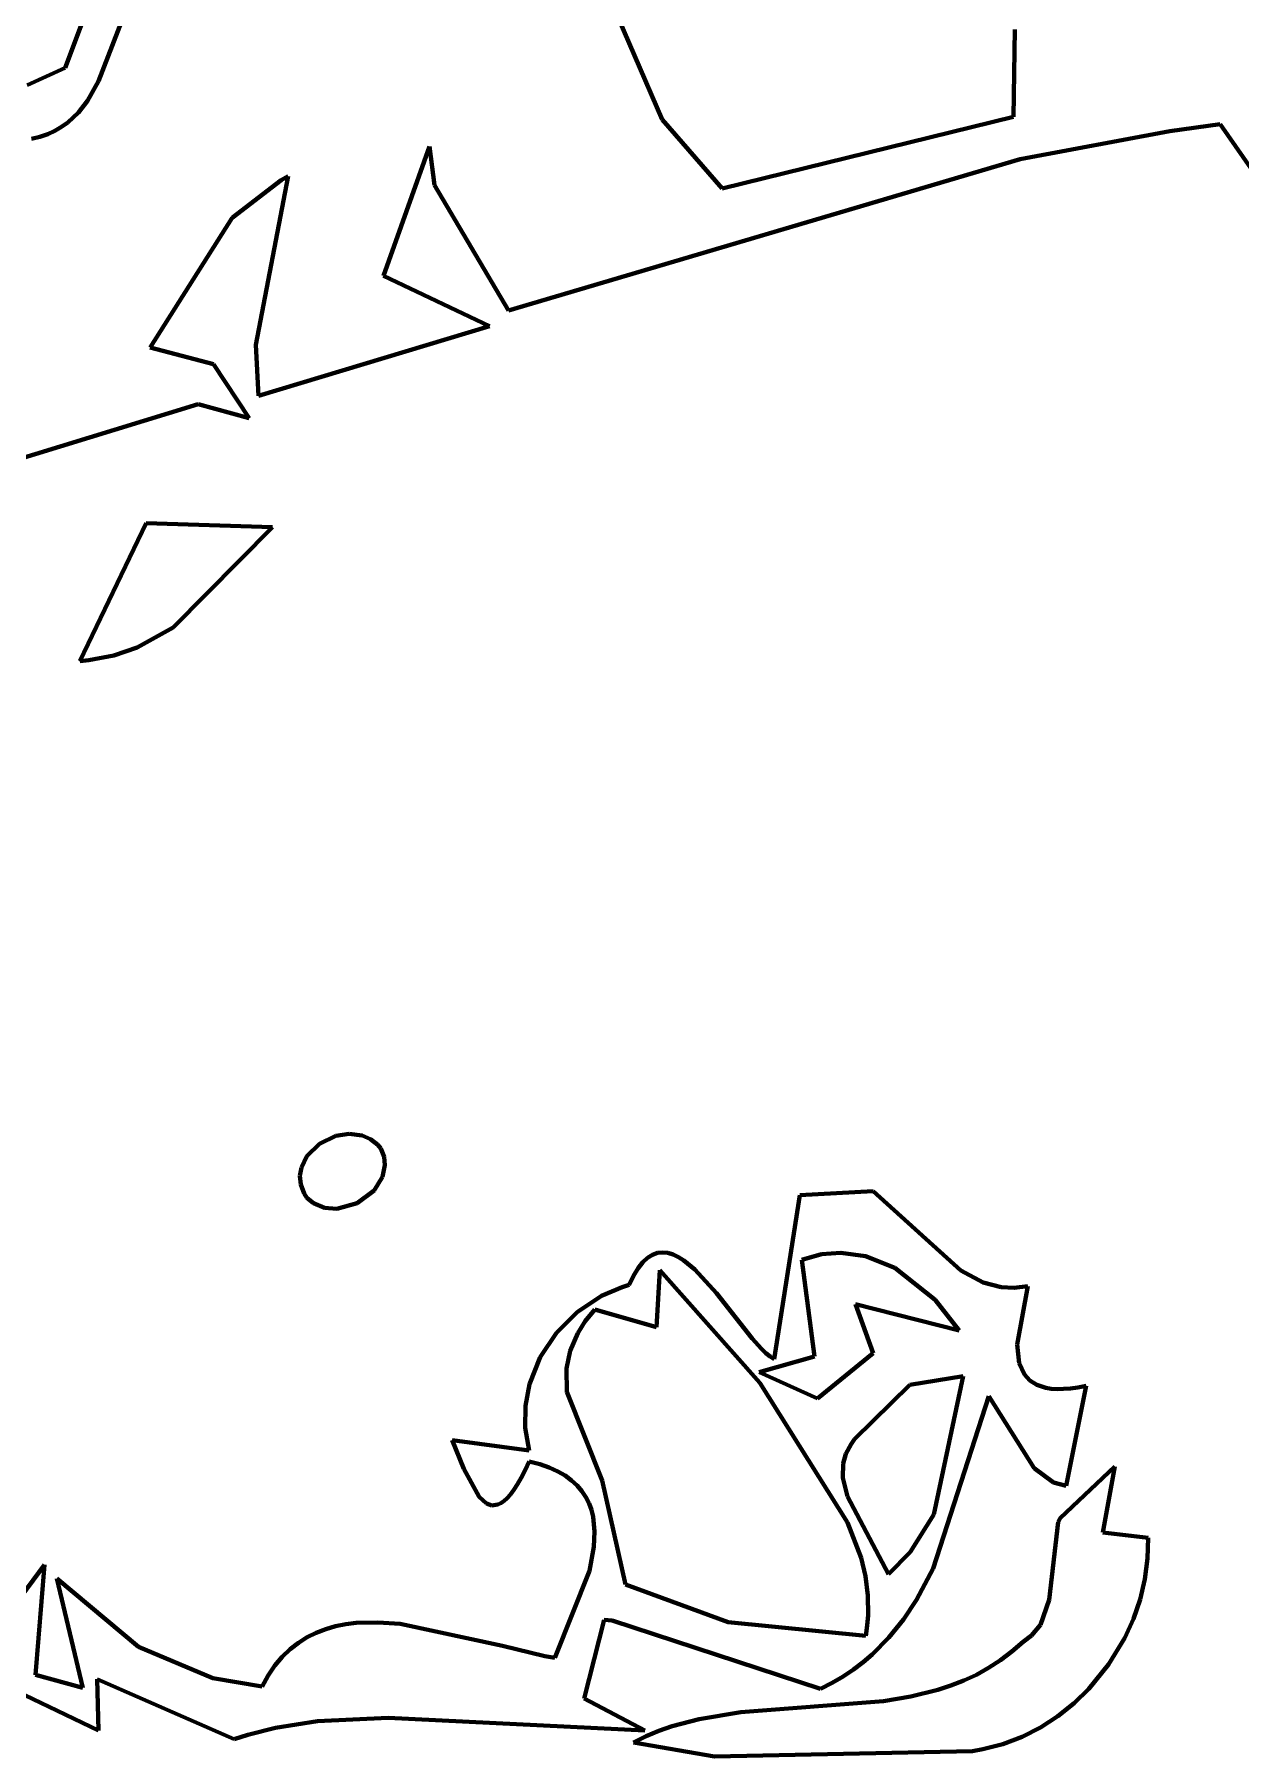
# Model space of a CAD drawing. Header units: millimetres. Extents: x 0 to 11, y 0 to 14.1.
# Drawn here: x 5.033 to 5.58, y 9.254 to 10.035 of the extents above; entities that cross this region are included whole.
import ezdxf

# ---------------------------------------------------------------- set-up
doc = ezdxf.new("R2010")
doc.units = ezdxf.units.MM
doc.layers.add('color#010101ff', color=7, linetype='CONTINUOUS', lineweight=100)
doc.layers.add('color#fefefeff', color=7, linetype='CONTINUOUS', lineweight=100)

msp = doc.modelspace()

# ---------------------------------------------------------------- linework, layer by layer
at = {"layer": 'color#010101ff'}
for p, q in [((5.27902, 10.0858), (5.31748, 9.99682)), ((5.06279, 10.06347), (5.04674, 10.02028)), ((5.06184, 10.01423), (5.07876, 10.05817)), ((5.47674, 9.99814), (5.47743, 10.03771)), ((5.04674, 10.02028), (5.02946, 10.0125)), ((5.05681, 10.00526), (5.06184, 10.01423)), ((5.04783, 9.99544), (5.0527, 9.99999)), ((5.0527, 9.99999), (5.05681, 10.00526)), ((5.04207, 9.99173), (5.04507, 9.99347)), ((5.04507, 9.99347), (5.04783, 9.99544)), ((5.31748, 9.99682), (5.34462, 9.96554)), ((5.34462, 9.96554), (5.47674, 9.99814)), ((5.57055, 9.99471), (5.54772, 9.99155)), ((5.74986, 9.73627), (5.57055, 9.99471)), ((5.03143, 9.98802), (5.03526, 9.98899)), ((5.03526, 9.98899), (5.0388, 9.99023)), ((5.0388, 9.99023), (5.04207, 9.99173)), ((5.21191, 9.98454), (5.19101, 9.92589)), ((5.21413, 9.96713), (5.21191, 9.98454)), ((5.54772, 9.99155), (5.47979, 9.97887)), ((5.47979, 9.97887), (5.24774, 9.91015)), ((5.14469, 9.96935), (5.1225, 9.95221)), ((5.13317, 9.89461), (5.14784, 9.9711)), ((5.14784, 9.9711), (5.14469, 9.96935)), ((5.24774, 9.91015), (5.21413, 9.96713)), ((5.1225, 9.95221), (5.08519, 9.89338)), ((5.19101, 9.92589), (5.23917, 9.90317)), ((5.23917, 9.90317), (5.13433, 9.87149)), ((5.08519, 9.89338), (5.11399, 9.88594)), ((5.13433, 9.87149), (5.13317, 9.89461)), ((5.11399, 9.88594), (5.13008, 9.86142)), ((5.10701, 9.8677), (5.01984, 9.84094)), ((5.13008, 9.86142), (5.10701, 9.8677)), ((5.05339, 9.75119), (5.08336, 9.81371)), ((5.08336, 9.81371), (5.14078, 9.81199)), ((5.14078, 9.81199), (5.09562, 9.76644)), ((5.09562, 9.76644), (5.07941, 9.75739)), ((5.05737, 9.75153), (5.05339, 9.75119)), ((5.06878, 9.75369), (5.05737, 9.75153)), ((5.07941, 9.75739), (5.06878, 9.75369)), ((5.15636, 9.5266), (5.16209, 9.5322)), ((5.16209, 9.5322), (5.1695, 9.53576)), ((5.1695, 9.53576), (5.17552, 9.53672)), ((5.17552, 9.53672), (5.18145, 9.53592)), ((5.18145, 9.53592), (5.18512, 9.53429)), ((5.18512, 9.53429), (5.18843, 9.53168)), ((5.18843, 9.53168), (5.1899, 9.53)), ((5.1538, 9.52142), (5.15636, 9.5266)), ((5.1899, 9.53), (5.19131, 9.52623)), ((5.19131, 9.52623), (5.19171, 9.52254)), ((5.15317, 9.51764), (5.1538, 9.52142)), ((5.15356, 9.5137), (5.15317, 9.51764)), ((5.19066, 9.51727), (5.18676, 9.51107)), ((5.19171, 9.52254), (5.19066, 9.51727)), ((5.1551, 9.50966), (5.15356, 9.5137)), ((5.15634, 9.50763), (5.1551, 9.50966)), ((5.1593, 9.50521), (5.15634, 9.50763)), ((5.18676, 9.51107), (5.17909, 9.50534)), ((5.36821, 9.43447), (5.37992, 9.50894)), ((5.37992, 9.50894), (5.41314, 9.51069)), ((5.41314, 9.51069), (5.45296, 9.47471)), ((5.16438, 9.50314), (5.1593, 9.50521)), ((5.1699, 9.50277), (5.16438, 9.50314)), ((5.17909, 9.50534), (5.1699, 9.50277)), ((5.30653, 9.47577), (5.30865, 9.47847)), ((5.30865, 9.47847), (5.31083, 9.48049)), ((5.31083, 9.48049), (5.31307, 9.48188)), ((5.31307, 9.48188), (5.31536, 9.48268)), ((5.31536, 9.48268), (5.31768, 9.48293)), ((5.31768, 9.48293), (5.32005, 9.48267)), ((5.32005, 9.48267), (5.32245, 9.48195)), ((5.32245, 9.48195), (5.32487, 9.48081)), ((5.32487, 9.48081), (5.32731, 9.47928)), ((5.32731, 9.47928), (5.33223, 9.47525)), ((5.38967, 9.48208), (5.38075, 9.47962)), ((5.38075, 9.47962), (5.38659, 9.43564)), ((5.39841, 9.48277), (5.38967, 9.48208)), ((5.40968, 9.48121), (5.39841, 9.48277)), ((5.42291, 9.47589), (5.40968, 9.48121)), ((5.30248, 9.46818), (5.30447, 9.47236)), ((5.30447, 9.47236), (5.30653, 9.47577)), ((5.3164, 9.47494), (5.31492, 9.44895)), ((5.36176, 9.4238), (5.3164, 9.47494)), ((5.33223, 9.47525), (5.34206, 9.46447)), ((5.44132, 9.46143), (5.42291, 9.47589)), ((5.45296, 9.47471), (5.46297, 9.46934)), ((5.46297, 9.46934), (5.47118, 9.4672)), ((5.27887, 9.4558), (5.28998, 9.4632)), ((5.28998, 9.4632), (5.29925, 9.46719)), ((5.29925, 9.46719), (5.30248, 9.46818)), ((5.34206, 9.46447), (5.35829, 9.44385)), ((5.4522, 9.4475), (5.44132, 9.46143)), ((5.47118, 9.4672), (5.47706, 9.46689)), ((5.47706, 9.46689), (5.48331, 9.4676)), ((5.48331, 9.4676), (5.47846, 9.44111)), ((5.26948, 9.44639), (5.27887, 9.4558)), ((5.28693, 9.45709), (5.28255, 9.45171)), ((5.31492, 9.44895), (5.28693, 9.45709)), ((5.41317, 9.43722), (5.40513, 9.45944)), ((5.40513, 9.45944), (5.4522, 9.4475)), ((5.26217, 9.43536), (5.26948, 9.44639)), ((5.27915, 9.44634), (5.27571, 9.4383)), ((5.28255, 9.45171), (5.27915, 9.44634)), ((5.27571, 9.4383), (5.27406, 9.43029)), ((5.35829, 9.44385), (5.36247, 9.43918)), ((5.36247, 9.43918), (5.36446, 9.43727)), ((5.36446, 9.43727), (5.36638, 9.43568)), ((5.38788, 9.41672), (5.41317, 9.43722)), ((5.47846, 9.44111), (5.47941, 9.43263)), ((5.2573, 9.4231), (5.26217, 9.43536)), ((5.27406, 9.43029), (5.27424, 9.41962)), ((5.38659, 9.43564), (5.36148, 9.42859)), ((5.36638, 9.43568), (5.36821, 9.43447)), ((5.47941, 9.43263), (5.48172, 9.42753)), ((5.25545, 9.41334), (5.2573, 9.4231)), ((5.36148, 9.42859), (5.38788, 9.41672)), ((5.40145, 9.36036), (5.36176, 9.4238)), ((5.42971, 9.42288), (5.40472, 9.39815)), ((5.45401, 9.42685), (5.42971, 9.42288)), ((5.44063, 9.36407), (5.45401, 9.42685)), ((5.48172, 9.42753), (5.48416, 9.42485)), ((5.48416, 9.42485), (5.48739, 9.42281)), ((5.48739, 9.42281), (5.49149, 9.42149)), ((5.49149, 9.42149), (5.49389, 9.42111)), ((5.50969, 9.42242), (5.5006, 9.37701)), ((5.50257, 9.42123), (5.50599, 9.42171)), ((5.50599, 9.42171), (5.50969, 9.42242)), ((5.27424, 9.41962), (5.29021, 9.37953)), ((5.46553, 9.41766), (5.4403, 9.33957)), ((5.48621, 9.38508), (5.46553, 9.41766)), ((5.49389, 9.42111), (5.49653, 9.42094)), ((5.49653, 9.42094), (5.49942, 9.42097)), ((5.49942, 9.42097), (5.50257, 9.42123)), ((5.25533, 9.40329), (5.25545, 9.41334)), ((5.25707, 9.3931), (5.25533, 9.40329)), ((5.40472, 9.39815), (5.40313, 9.39592)), ((5.22752, 9.38469), (5.22219, 9.39782)), ((5.22219, 9.39782), (5.25707, 9.3931)), ((5.40081, 9.39152), (5.39954, 9.38715)), ((5.40313, 9.39592), (5.40081, 9.39152)), ((5.23443, 9.37202), (5.22752, 9.38469)), ((5.25534, 9.38415), (5.25357, 9.38073)), ((5.25718, 9.38805), (5.25534, 9.38415)), ((5.26196, 9.3868), (5.25718, 9.38805)), ((5.26625, 9.38531), (5.26196, 9.3868)), ((5.27007, 9.38359), (5.26625, 9.38531)), ((5.27345, 9.38165), (5.27007, 9.38359)), ((5.39954, 9.38715), (5.39933, 9.38069)), ((5.49496, 9.37854), (5.48621, 9.38508)), ((5.49794, 9.36241), (5.52277, 9.38588)), ((5.52277, 9.38588), (5.51736, 9.35594)), ((5.25023, 9.37525), (5.24864, 9.37314)), ((5.25187, 9.37777), (5.25023, 9.37525)), ((5.25357, 9.38073), (5.25187, 9.37777)), ((5.27639, 9.3795), (5.27345, 9.38165)), ((5.27893, 9.37715), (5.27639, 9.3795)), ((5.28107, 9.37463), (5.27893, 9.37715)), ((5.28284, 9.37193), (5.28107, 9.37463)), ((5.29021, 9.37953), (5.3008, 9.33221)), ((5.39933, 9.38069), (5.40153, 9.3722)), ((5.5006, 9.37701), (5.49496, 9.37854)), ((5.23781, 9.369), (5.23443, 9.37202)), ((5.24024, 9.36819), (5.23781, 9.369)), ((5.24285, 9.3685), (5.24024, 9.36819)), ((5.24422, 9.36913), (5.24285, 9.3685)), ((5.24564, 9.3701), (5.24422, 9.36913)), ((5.24711, 9.37143), (5.24564, 9.3701)), ((5.24864, 9.37314), (5.24711, 9.37143)), ((5.28427, 9.36908), (5.28284, 9.37193)), ((5.28535, 9.36608), (5.28427, 9.36908)), ((5.40153, 9.3722), (5.42011, 9.33698)), ((5.28613, 9.36296), (5.28535, 9.36608)), ((5.28682, 9.35637), (5.28613, 9.36296)), ((5.40769, 9.34437), (5.40145, 9.36036)), ((5.42992, 9.34698), (5.44063, 9.36407)), ((5.49292, 9.32537), (5.49704, 9.36056)), ((5.49704, 9.36056), (5.49794, 9.36241)), ((5.28649, 9.34941), (5.28682, 9.35637)), ((5.51736, 9.35594), (5.53783, 9.35342)), ((5.53783, 9.35342), (5.5376, 9.34401)), ((5.28444, 9.3385), (5.28649, 9.34941)), ((5.40968, 9.336), (5.40769, 9.34437)), ((5.42011, 9.33698), (5.42992, 9.34698)), ((5.5376, 9.34401), (5.53638, 9.3347)), ((5.00254, 9.29437), (5.03738, 9.34127)), ((5.03738, 9.34127), (5.03324, 9.29135)), ((5.26879, 9.29899), (5.28444, 9.3385)), ((5.41077, 9.32735), (5.40968, 9.336)), ((5.4403, 9.33957), (5.43279, 9.32535)), ((5.05463, 9.28546), (5.04293, 9.33507)), ((5.04293, 9.33507), (5.07991, 9.30403)), ((5.3008, 9.33221), (5.34738, 9.31517)), ((5.53638, 9.3347), (5.53421, 9.32555)), ((5.41083, 9.31837), (5.41077, 9.32735)), ((5.43279, 9.32535), (5.42693, 9.31647)), ((5.48897, 9.31405), (5.49292, 9.32537)), ((5.53421, 9.32555), (5.53114, 9.31665)), ((5.16486, 9.31206), (5.16932, 9.31333)), ((5.16932, 9.31333), (5.17393, 9.31424)), ((5.17393, 9.31424), (5.17866, 9.31482)), ((5.17866, 9.31482), (5.18844, 9.3151)), ((5.18844, 9.3151), (5.19855, 9.31439)), ((5.19855, 9.31439), (5.24501, 9.30441)), ((5.29119, 9.31622), (5.28203, 9.28059)), ((5.29477, 9.31598), (5.29119, 9.31622)), ((5.38925, 9.28491), (5.29477, 9.31598)), ((5.34738, 9.31517), (5.40975, 9.30902)), ((5.40975, 9.30902), (5.41044, 9.31374)), ((5.41044, 9.31374), (5.41083, 9.31837)), ((5.42693, 9.31647), (5.42026, 9.30818)), ((5.4849, 9.30918), (5.48897, 9.31405)), ((5.53114, 9.31665), (5.52723, 9.30806)), ((5.14871, 9.30293), (5.15246, 9.30588)), ((5.15246, 9.30588), (5.15641, 9.30836)), ((5.15641, 9.30836), (5.16055, 9.31042)), ((5.16055, 9.31042), (5.16486, 9.31206)), ((5.24501, 9.30441), (5.26428, 9.29984)), ((5.42026, 9.30818), (5.4127, 9.30054)), ((5.4761, 9.30186), (5.48116, 9.30632)), ((5.48116, 9.30632), (5.4849, 9.30918)), ((5.52723, 9.30806), (5.5199, 9.29595)), ((5.07991, 9.30403), (5.11369, 9.28978)), ((5.14185, 9.29555), (5.14516, 9.2995)), ((5.14516, 9.2995), (5.14871, 9.30293)), ((5.26428, 9.29984), (5.26879, 9.29899)), ((5.40856, 9.297), (5.40415, 9.29366)), ((5.4127, 9.30054), (5.40856, 9.297)), ((5.46547, 9.29441), (5.47087, 9.2979)), ((5.47087, 9.2979), (5.4761, 9.30186)), ((5.06183, 9.26612), (5.00254, 9.29437)), ((5.03324, 9.29135), (5.05463, 9.28546)), ((5.12334, 9.26206), (5.06118, 9.28938)), ((5.06118, 9.28938), (5.06183, 9.26612)), ((5.11369, 9.28978), (5.13597, 9.28603)), ((5.13597, 9.28603), (5.13878, 9.29107)), ((5.13878, 9.29107), (5.14185, 9.29555)), ((5.39947, 9.29052), (5.39451, 9.2876)), ((5.40415, 9.29366), (5.39947, 9.29052)), ((5.44842, 9.28642), (5.45424, 9.2887)), ((5.45424, 9.2887), (5.45993, 9.29135)), ((5.45993, 9.29135), (5.46547, 9.29441)), ((5.5199, 9.29595), (5.51097, 9.28497)), ((5.39451, 9.2876), (5.38925, 9.28491)), ((5.41776, 9.27942), (5.43029, 9.28147)), ((5.43029, 9.28147), (5.44248, 9.28448)), ((5.44248, 9.28448), (5.44842, 9.28642)), ((5.51097, 9.28497), (5.50422, 9.27841)), ((5.28203, 9.28059), (5.30953, 9.2661)), ((5.33419, 9.27126), (5.35314, 9.27432)), ((5.35314, 9.27432), (5.41776, 9.27942)), ((5.50422, 9.27841), (5.49689, 9.27254)), ((5.14215, 9.26721), (5.12958, 9.26403)), ((5.16117, 9.27028), (5.14215, 9.26721)), ((5.19321, 9.2718), (5.16117, 9.27028)), ((5.30953, 9.2661), (5.19321, 9.2718)), ((5.31013, 9.26347), (5.31598, 9.26591)), ((5.31598, 9.26591), (5.32195, 9.268)), ((5.32195, 9.268), (5.33419, 9.27126)), ((5.48904, 9.26744), (5.48071, 9.26319)), ((5.49689, 9.27254), (5.48904, 9.26744)), ((5.12958, 9.26403), (5.12334, 9.26206)), ((5.3044, 9.26064), (5.31013, 9.26347)), ((5.34118, 9.25423), (5.3044, 9.26064)), ((5.46286, 9.25751), (5.45818, 9.25674)), ((5.47197, 9.25985), (5.46286, 9.25751)), ((5.48071, 9.26319), (5.47197, 9.25985)), ((5.45818, 9.25674), (5.34118, 9.25423))]:
    msp.add_line(p, q, dxfattribs=at)
at = {"layer": 'color#fefefeff'}
for p, q in [((5.31748, 9.99682), (5.27902, 10.0858)), ((5.04674, 10.02028), (5.06279, 10.06347)), ((5.07876, 10.05817), (5.06184, 10.01423)), ((5.47743, 10.03771), (5.47674, 9.99814)), ((5.02946, 10.0125), (5.04674, 10.02028)), ((5.06184, 10.01423), (5.05681, 10.00526)), ((5.0527, 9.99999), (5.04783, 9.99544)), ((5.05681, 10.00526), (5.0527, 9.99999)), ((5.04507, 9.99347), (5.04207, 9.99173)), ((5.04783, 9.99544), (5.04507, 9.99347)), ((5.34462, 9.96554), (5.31748, 9.99682)), ((5.47674, 9.99814), (5.34462, 9.96554)), ((5.54772, 9.99155), (5.57055, 9.99471)), ((5.57055, 9.99471), (5.74986, 9.73627)), ((5.03526, 9.98899), (5.03143, 9.98802)), ((5.0388, 9.99023), (5.03526, 9.98899)), ((5.04207, 9.99173), (5.0388, 9.99023)), ((5.19101, 9.92589), (5.21191, 9.98454)), ((5.21191, 9.98454), (5.21413, 9.96713)), ((5.47979, 9.97887), (5.54772, 9.99155)), ((5.24774, 9.91015), (5.47979, 9.97887)), ((5.1225, 9.95221), (5.14469, 9.96935)), ((5.14784, 9.9711), (5.13317, 9.89461)), ((5.14469, 9.96935), (5.14784, 9.9711)), ((5.21413, 9.96713), (5.24774, 9.91015)), ((5.08519, 9.89338), (5.1225, 9.95221)), ((5.23917, 9.90317), (5.19101, 9.92589)), ((5.13433, 9.87149), (5.23917, 9.90317)), ((5.11399, 9.88594), (5.08519, 9.89338)), ((5.13317, 9.89461), (5.13433, 9.87149)), ((5.13008, 9.86142), (5.11399, 9.88594)), ((5.01984, 9.84094), (5.10701, 9.8677)), ((5.10701, 9.8677), (5.13008, 9.86142)), ((5.08336, 9.81371), (5.05339, 9.75119)), ((5.14078, 9.81199), (5.08336, 9.81371)), ((5.09562, 9.76644), (5.14078, 9.81199)), ((5.07941, 9.75739), (5.09562, 9.76644)), ((5.05339, 9.75119), (5.05737, 9.75153)), ((5.05737, 9.75153), (5.06878, 9.75369)), ((5.06878, 9.75369), (5.07941, 9.75739)), ((5.16209, 9.5322), (5.15636, 9.5266)), ((5.1695, 9.53576), (5.16209, 9.5322)), ((5.17552, 9.53672), (5.1695, 9.53576)), ((5.18145, 9.53592), (5.17552, 9.53672)), ((5.18512, 9.53429), (5.18145, 9.53592)), ((5.18843, 9.53168), (5.18512, 9.53429)), ((5.1899, 9.53), (5.18843, 9.53168)), ((5.15636, 9.5266), (5.1538, 9.52142)), ((5.19131, 9.52623), (5.1899, 9.53)), ((5.19171, 9.52254), (5.19131, 9.52623)), ((5.1538, 9.52142), (5.15317, 9.51764)), ((5.15317, 9.51764), (5.15356, 9.5137)), ((5.18676, 9.51107), (5.19066, 9.51727)), ((5.19066, 9.51727), (5.19171, 9.52254)), ((5.15356, 9.5137), (5.1551, 9.50966)), ((5.1551, 9.50966), (5.15634, 9.50763)), ((5.15634, 9.50763), (5.1593, 9.50521)), ((5.17909, 9.50534), (5.18676, 9.51107)), ((5.37992, 9.50894), (5.36821, 9.43447)), ((5.41314, 9.51069), (5.37992, 9.50894)), ((5.45296, 9.47471), (5.41314, 9.51069)), ((5.1593, 9.50521), (5.16438, 9.50314)), ((5.16438, 9.50314), (5.1699, 9.50277)), ((5.1699, 9.50277), (5.17909, 9.50534)), ((5.30865, 9.47847), (5.30653, 9.47577)), ((5.31083, 9.48049), (5.30865, 9.47847)), ((5.31307, 9.48188), (5.31083, 9.48049)), ((5.31536, 9.48268), (5.31307, 9.48188)), ((5.31768, 9.48293), (5.31536, 9.48268)), ((5.32005, 9.48267), (5.31768, 9.48293)), ((5.32245, 9.48195), (5.32005, 9.48267)), ((5.32487, 9.48081), (5.32245, 9.48195)), ((5.32731, 9.47928), (5.32487, 9.48081)), ((5.33223, 9.47525), (5.32731, 9.47928)), ((5.38075, 9.47962), (5.38967, 9.48208)), ((5.38659, 9.43564), (5.38075, 9.47962)), ((5.38967, 9.48208), (5.39841, 9.48277)), ((5.39841, 9.48277), (5.40968, 9.48121)), ((5.40968, 9.48121), (5.42291, 9.47589)), ((5.30447, 9.47236), (5.30248, 9.46818)), ((5.30653, 9.47577), (5.30447, 9.47236)), ((5.31492, 9.44895), (5.3164, 9.47494)), ((5.3164, 9.47494), (5.36176, 9.4238)), ((5.34206, 9.46447), (5.33223, 9.47525)), ((5.42291, 9.47589), (5.44132, 9.46143)), ((5.46297, 9.46934), (5.45296, 9.47471)), ((5.47118, 9.4672), (5.46297, 9.46934)), ((5.28998, 9.4632), (5.27887, 9.4558)), ((5.29925, 9.46719), (5.28998, 9.4632)), ((5.30248, 9.46818), (5.29925, 9.46719)), ((5.35829, 9.44385), (5.34206, 9.46447)), ((5.44132, 9.46143), (5.4522, 9.4475)), ((5.47706, 9.46689), (5.47118, 9.4672)), ((5.48331, 9.4676), (5.47706, 9.46689)), ((5.47846, 9.44111), (5.48331, 9.4676)), ((5.27887, 9.4558), (5.26948, 9.44639)), ((5.28255, 9.45171), (5.28693, 9.45709)), ((5.28693, 9.45709), (5.31492, 9.44895)), ((5.4522, 9.4475), (5.40513, 9.45944)), ((5.40513, 9.45944), (5.41317, 9.43722)), ((5.26948, 9.44639), (5.26217, 9.43536)), ((5.27571, 9.4383), (5.27915, 9.44634)), ((5.27915, 9.44634), (5.28255, 9.45171)), ((5.27406, 9.43029), (5.27571, 9.4383)), ((5.36247, 9.43918), (5.35829, 9.44385)), ((5.36446, 9.43727), (5.36247, 9.43918)), ((5.36638, 9.43568), (5.36446, 9.43727)), ((5.41317, 9.43722), (5.38788, 9.41672)), ((5.47941, 9.43263), (5.47846, 9.44111)), ((5.26217, 9.43536), (5.2573, 9.4231)), ((5.27424, 9.41962), (5.27406, 9.43029)), ((5.36148, 9.42859), (5.38659, 9.43564)), ((5.36821, 9.43447), (5.36638, 9.43568)), ((5.48172, 9.42753), (5.47941, 9.43263)), ((5.2573, 9.4231), (5.25545, 9.41334)), ((5.38788, 9.41672), (5.36148, 9.42859)), ((5.36176, 9.4238), (5.40145, 9.36036)), ((5.40472, 9.39815), (5.42971, 9.42288)), ((5.42971, 9.42288), (5.45401, 9.42685)), ((5.45401, 9.42685), (5.44063, 9.36407)), ((5.48416, 9.42485), (5.48172, 9.42753)), ((5.48739, 9.42281), (5.48416, 9.42485)), ((5.49149, 9.42149), (5.48739, 9.42281)), ((5.49389, 9.42111), (5.49149, 9.42149)), ((5.5006, 9.37701), (5.50969, 9.42242)), ((5.50599, 9.42171), (5.50257, 9.42123)), ((5.50969, 9.42242), (5.50599, 9.42171)), ((5.29021, 9.37953), (5.27424, 9.41962)), ((5.4403, 9.33957), (5.46553, 9.41766)), ((5.46553, 9.41766), (5.48621, 9.38508)), ((5.49653, 9.42094), (5.49389, 9.42111)), ((5.49942, 9.42097), (5.49653, 9.42094)), ((5.50257, 9.42123), (5.49942, 9.42097)), ((5.25545, 9.41334), (5.25533, 9.40329)), ((5.25533, 9.40329), (5.25707, 9.3931)), ((5.40313, 9.39592), (5.40472, 9.39815)), ((5.25707, 9.3931), (5.22219, 9.39782)), ((5.22219, 9.39782), (5.22752, 9.38469)), ((5.39954, 9.38715), (5.40081, 9.39152)), ((5.40081, 9.39152), (5.40313, 9.39592)), ((5.22752, 9.38469), (5.23443, 9.37202)), ((5.25357, 9.38073), (5.25534, 9.38415)), ((5.25534, 9.38415), (5.25718, 9.38805)), ((5.25718, 9.38805), (5.26196, 9.3868)), ((5.26196, 9.3868), (5.26625, 9.38531)), ((5.26625, 9.38531), (5.27007, 9.38359)), ((5.27007, 9.38359), (5.27345, 9.38165)), ((5.39933, 9.38069), (5.39954, 9.38715)), ((5.48621, 9.38508), (5.49496, 9.37854)), ((5.52277, 9.38588), (5.49794, 9.36241)), ((5.51736, 9.35594), (5.52277, 9.38588)), ((5.24864, 9.37314), (5.25023, 9.37525)), ((5.25023, 9.37525), (5.25187, 9.37777)), ((5.25187, 9.37777), (5.25357, 9.38073)), ((5.27345, 9.38165), (5.27639, 9.3795)), ((5.27639, 9.3795), (5.27893, 9.37715)), ((5.27893, 9.37715), (5.28107, 9.37463)), ((5.28107, 9.37463), (5.28284, 9.37193)), ((5.3008, 9.33221), (5.29021, 9.37953)), ((5.40153, 9.3722), (5.39933, 9.38069)), ((5.49496, 9.37854), (5.5006, 9.37701)), ((5.23443, 9.37202), (5.23781, 9.369)), ((5.23781, 9.369), (5.24024, 9.36819)), ((5.24024, 9.36819), (5.24285, 9.3685)), ((5.24285, 9.3685), (5.24422, 9.36913)), ((5.24422, 9.36913), (5.24564, 9.3701)), ((5.24564, 9.3701), (5.24711, 9.37143)), ((5.24711, 9.37143), (5.24864, 9.37314)), ((5.28284, 9.37193), (5.28427, 9.36908)), ((5.28427, 9.36908), (5.28535, 9.36608)), ((5.42011, 9.33698), (5.40153, 9.3722)), ((5.28535, 9.36608), (5.28613, 9.36296)), ((5.28613, 9.36296), (5.28682, 9.35637)), ((5.40145, 9.36036), (5.40769, 9.34437)), ((5.44063, 9.36407), (5.42992, 9.34698)), ((5.49704, 9.36056), (5.49292, 9.32537)), ((5.49794, 9.36241), (5.49704, 9.36056)), ((5.28682, 9.35637), (5.28649, 9.34941)), ((5.53783, 9.35342), (5.51736, 9.35594)), ((5.5376, 9.34401), (5.53783, 9.35342)), ((5.28649, 9.34941), (5.28444, 9.3385)), ((5.40769, 9.34437), (5.40968, 9.336)), ((5.42992, 9.34698), (5.42011, 9.33698)), ((5.53638, 9.3347), (5.5376, 9.34401)), ((5.03738, 9.34127), (5.00254, 9.29437)), ((5.03324, 9.29135), (5.03738, 9.34127)), ((5.28444, 9.3385), (5.26879, 9.29899)), ((5.40968, 9.336), (5.41077, 9.32735)), ((5.43279, 9.32535), (5.4403, 9.33957)), ((5.07991, 9.30403), (5.04293, 9.33507)), ((5.04293, 9.33507), (5.05463, 9.28546)), ((5.34738, 9.31517), (5.3008, 9.33221)), ((5.53421, 9.32555), (5.53638, 9.3347)), ((5.41077, 9.32735), (5.41083, 9.31837)), ((5.42693, 9.31647), (5.43279, 9.32535)), ((5.49292, 9.32537), (5.48897, 9.31405)), ((5.53114, 9.31665), (5.53421, 9.32555)), ((5.16932, 9.31333), (5.16486, 9.31206)), ((5.17393, 9.31424), (5.16932, 9.31333)), ((5.17866, 9.31482), (5.17393, 9.31424)), ((5.18844, 9.3151), (5.17866, 9.31482)), ((5.19855, 9.31439), (5.18844, 9.3151)), ((5.24501, 9.30441), (5.19855, 9.31439)), ((5.28203, 9.28059), (5.29119, 9.31622)), ((5.29119, 9.31622), (5.29477, 9.31598)), ((5.29477, 9.31598), (5.38925, 9.28491)), ((5.40975, 9.30902), (5.34738, 9.31517)), ((5.41044, 9.31374), (5.40975, 9.30902)), ((5.41083, 9.31837), (5.41044, 9.31374)), ((5.42026, 9.30818), (5.42693, 9.31647)), ((5.48897, 9.31405), (5.4849, 9.30918)), ((5.52723, 9.30806), (5.53114, 9.31665)), ((5.15246, 9.30588), (5.14871, 9.30293)), ((5.15641, 9.30836), (5.15246, 9.30588)), ((5.16055, 9.31042), (5.15641, 9.30836)), ((5.16486, 9.31206), (5.16055, 9.31042)), ((5.26428, 9.29984), (5.24501, 9.30441)), ((5.4127, 9.30054), (5.42026, 9.30818)), ((5.48116, 9.30632), (5.4761, 9.30186)), ((5.4849, 9.30918), (5.48116, 9.30632)), ((5.5199, 9.29595), (5.52723, 9.30806)), ((5.11369, 9.28978), (5.07991, 9.30403)), ((5.14516, 9.2995), (5.14185, 9.29555)), ((5.14871, 9.30293), (5.14516, 9.2995)), ((5.26879, 9.29899), (5.26428, 9.29984)), ((5.40415, 9.29366), (5.40856, 9.297)), ((5.40856, 9.297), (5.4127, 9.30054)), ((5.47087, 9.2979), (5.46547, 9.29441)), ((5.4761, 9.30186), (5.47087, 9.2979)), ((5.00254, 9.29437), (5.06183, 9.26612)), ((5.05463, 9.28546), (5.03324, 9.29135)), ((5.06183, 9.26612), (5.06118, 9.28938)), ((5.06118, 9.28938), (5.12334, 9.26206)), ((5.13597, 9.28603), (5.11369, 9.28978)), ((5.13878, 9.29107), (5.13597, 9.28603)), ((5.14185, 9.29555), (5.13878, 9.29107)), ((5.39451, 9.2876), (5.39947, 9.29052)), ((5.39947, 9.29052), (5.40415, 9.29366)), ((5.45424, 9.2887), (5.44842, 9.28642)), ((5.45993, 9.29135), (5.45424, 9.2887)), ((5.46547, 9.29441), (5.45993, 9.29135)), ((5.51097, 9.28497), (5.5199, 9.29595)), ((5.38925, 9.28491), (5.39451, 9.2876)), ((5.43029, 9.28147), (5.41776, 9.27942)), ((5.44248, 9.28448), (5.43029, 9.28147)), ((5.44842, 9.28642), (5.44248, 9.28448)), ((5.50422, 9.27841), (5.51097, 9.28497)), ((5.30953, 9.2661), (5.28203, 9.28059)), ((5.35314, 9.27432), (5.33419, 9.27126)), ((5.41776, 9.27942), (5.35314, 9.27432)), ((5.49689, 9.27254), (5.50422, 9.27841)), ((5.12958, 9.26403), (5.14215, 9.26721)), ((5.14215, 9.26721), (5.16117, 9.27028)), ((5.16117, 9.27028), (5.19321, 9.2718)), ((5.19321, 9.2718), (5.30953, 9.2661)), ((5.31598, 9.26591), (5.31013, 9.26347)), ((5.32195, 9.268), (5.31598, 9.26591)), ((5.33419, 9.27126), (5.32195, 9.268)), ((5.48071, 9.26319), (5.48904, 9.26744)), ((5.48904, 9.26744), (5.49689, 9.27254)), ((5.12334, 9.26206), (5.12958, 9.26403)), ((5.31013, 9.26347), (5.3044, 9.26064)), ((5.3044, 9.26064), (5.34118, 9.25423)), ((5.45818, 9.25674), (5.46286, 9.25751)), ((5.46286, 9.25751), (5.47197, 9.25985)), ((5.47197, 9.25985), (5.48071, 9.26319)), ((5.34118, 9.25423), (5.45818, 9.25674))]:
    msp.add_line(p, q, dxfattribs=at)

doc.saveas('drawing.dxf')
